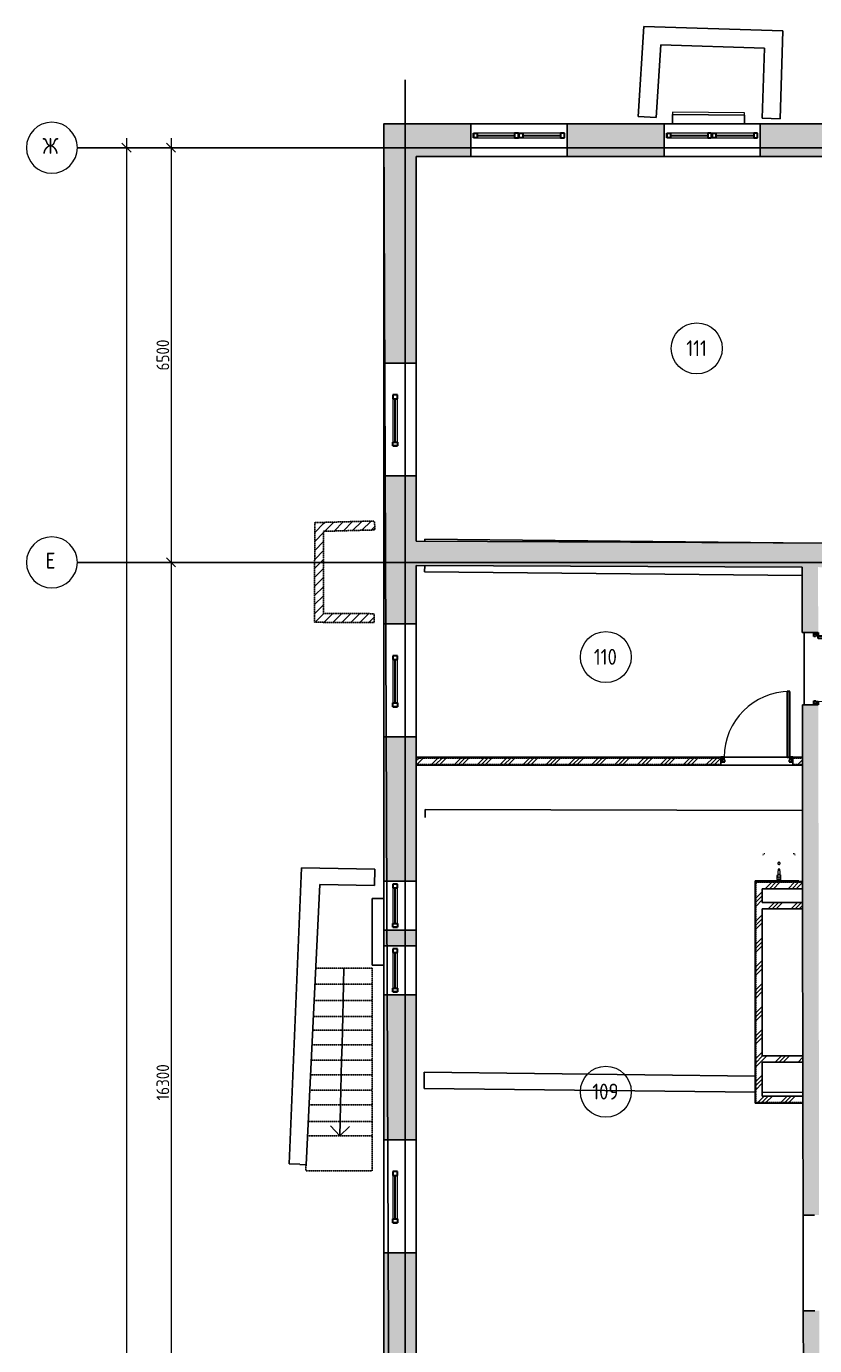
# Model space of a CAD drawing. Header units: millimetres. Extents: x -99936 to 523262, y -63190 to 327013.
# Drawn here: x -11886 to 482, y 24580 to 45259 of the extents above; entities that cross this region are included whole.
import ezdxf

# ---------------------------------------------------------------- set-up
doc = ezdxf.new("R2010")
doc.units = ezdxf.units.MM
for name, pattern in [('ADSK_Линия сетки', [25, 20, -2.5, 0, -2.5]), ('ADSK_Сверху', [4.5, 3, -1.5]), ('ADSK_Снесено', [4.5, 3, -1.5])]:
    doc.linetypes.add(name, pattern=pattern)
for name, color, linetype, lineweight, true_color in [('_ Окна', 5, 'Continuous', 30, 0x0000ff), ('Линии', 7, 'Continuous', 9, 0x00a600), ('Стены внутренние', 5, 'Continuous', 18, 0x0000ff), ('Стены наружные', 1, 'ADSK_Снесено', 18, 0xff0000)]:
    doc.layers.add(name, color=color, linetype=linetype, lineweight=lineweight, true_color=true_color)
for name, color, linetype, lineweight in [('Двери', 251, 'Continuous', 18), ('Лестницы', 7, 'Continuous', 18), ('Марки помещений', 7, 'Continuous', 20), ('Окна', 251, 'Continuous', 18), ('Оси', 7, 'Continuous', 9), ('Перекрытие', 7, 'Continuous', 18), ('Сантехника', 251, 'Continuous', 18), ('Стрелки вверх', 7, 'Continuous', 18)]:
    doc.layers.add(name, color=color, linetype=linetype, lineweight=lineweight)
doc.styles.add('GOST Common_1', font='GOST Common_0.ttf', dxfattribs={"width": 0.9, "height": 200})
doc.styles.add('GOST Common_2', font='GOST Common_0.ttf', dxfattribs={"width": 0.9, "height": 250})
doc.styles.add('ISOCPEUR', font='isocpeur.ttf', dxfattribs={"height": 250})
doc.dimstyles.new('ADSK_Основной_2_мм_Округление_до_1_мм', dxfattribs={"dimscale": 304.8, "dimtxt": 201.142999, "dimasz": 0.463911, "dimexe": 0.492126, "dimexo": 0.492126, "dimgap": 0.098425, "dimtad": 1, "dimdec": 0, "dimdsep": 46, "dimtxsty": 'GOST Common_1', "dimblk1": 'OBLIQUE', "dimblk2": 'OBLIQUE', "dimsah": 1, "dimcen": 0.09, "dimdle": 0.492126, "dimazin": 2, "dimtfac": 1, "dimtdec": 4, "dimtix": 1, "dimtmove": 0, "dimatfit": 3, "dimfxl": 1, "dimtvp": 1, "dimtolj": 1, "dimtzin": 0, "dimlwd": 20, "dimlwe": 20, "dimarcsym": 2})
pattern_1 = [(45, (0, 0), (-70.71068, 70.71068), [])]
pattern_2 = [(45, (0, 0), (-179.6051, 179.6051), []), (45, (63.5, 0), (0, 359.2102), []), (45, (-63.5, 0), (0, 359.2102), [])]

# ---------------------------------------------------------------- blocks, each defined once
blk = doc.blocks.new('AC_Окно_1Створка - 1131_5х1445h-807733-01 План 1-го этажа маркировочный')
at = {"layer": 'Линии', "color": 8, "lineweight": 18, "true_color": 0x808080}
for p, q in [((528, 444), (-604, 444)), ((-604, 444), (-604, 409)), ((528, 409), (528, 444))]:
    blk.add_line(p, q, dxfattribs=at)
blk = doc.blocks.new('Витраж-тент со смещением вовне - 60мм 30 сдвиг-1466943-01 План 1-го этажа маркировочный')
at = {"layer": '_ Окна'}
for p, q in [((-400, 25), (-400, -45)), ((-400, 25), (-340, 25)), ((-400, -45), (-400, 25)), ((-340, 25), (-340, -45)), ((400, 25), (340, 25)), ((340, 25), (340, -45)), ((400, -45), (400, 25)), ((400, -45), (400, 25)), ((-340, -45), (-400, -45)), ((-340, -10), (340, -10)), ((340, -45), (400, -45))]:
    blk.add_line(p, q, dxfattribs=at)
at = {"layer": 'Окна'}
for p, q in [((340, 25), (-340, 25)), ((-340, -45), (340, -45))]:
    blk.add_line(p, q, dxfattribs=at)
blk = doc.blocks.new('Витраж-тент со смещением вовне - 60мм 30 сдвиг-1466944-01 План 1-го этажа маркировочный')
at = {"layer": '_ Окна'}
for p, q in [((-339, 25), (-339, -45)), ((-339, 25), (-279, 25)), ((-339, -45), (-339, 25)), ((-279, 25), (-279, -45)), ((339, 25), (279, 25)), ((279, 25), (279, -45)), ((339, -45), (339, 25)), ((339, -45), (339, 25)), ((-279, -45), (-339, -45)), ((-279, -10), (279, -10)), ((279, -45), (339, -45))]:
    blk.add_line(p, q, dxfattribs=at)
at = {"layer": 'Окна'}
for p, q in [((279, 25), (-279, 25)), ((-279, -45), (279, -45))]:
    blk.add_line(p, q, dxfattribs=at)
blk = doc.blocks.new('Витраж-тент со смещением вовне - 60мм 34 сдвиг-2061971-01 План 1-го этажа маркировочный')
at = {"layer": '_ Окна'}
for p, q in [((-352, 25), (-352, -45)), ((-352, 25), (-292, 25)), ((-352, -45), (-352, 25)), ((-292, 25), (-292, -45)), ((352, 25), (292, 25)), ((292, 25), (292, -45)), ((352, -45), (352, 25)), ((352, -45), (352, 25)), ((-292, -45), (-352, -45)), ((-292, -10), (292, -10)), ((292, -45), (352, -45))]:
    blk.add_line(p, q, dxfattribs=at)
at = {"layer": 'Окна'}
for p, q in [((292, 25), (-292, 25)), ((-292, -45), (292, -45))]:
    blk.add_line(p, q, dxfattribs=at)
blk = doc.blocks.new('Витраж-тент со смещением вовне - 60мм 34 сдвиг-2061973-01 План 1-го этажа маркировочный')
at = {"layer": '_ Окна'}
for p, q in [((-357, 25), (-357, -45)), ((-357, 25), (-297, 25)), ((-357, -45), (-357, 25)), ((-297, 25), (-297, -45)), ((357, 25), (297, 25)), ((297, 25), (297, -45)), ((357, -45), (357, 25)), ((357, -45), (357, 25)), ((-297, -45), (-357, -45)), ((-297, -10), (297, -10)), ((297, -45), (357, -45))]:
    blk.add_line(p, q, dxfattribs=at)
at = {"layer": 'Окна'}
for p, q in [((297, 25), (-297, 25)), ((-297, -45), (297, -45))]:
    blk.add_line(p, q, dxfattribs=at)
blk = doc.blocks.new('AC_Дверь_Однопольная - Д-12п 1130х2200h-1983137-01 План 1-го этажа маркировочный')
at = {"layer": 'Двери', "lineweight": 30}
for p, q in [((-515, 1155), (-475, 1155)), ((-515, 125), (-515, 1155)), ((-475, 1155), (-475, 125)), ((-565, 125), (-545, 125)), ((-565, 55), (-565, 125)), ((-545, 55), (-565, 55)), ((-545, 125), (-515, 125)), ((-545, 55), (-545, 125)), ((-545, 125), (-545, 55)), ((-505, 55), (-545, 55)), ((-475, 125), (-515, 125)), ((-515, 125), (-515, 85)), ((-515, 85), (-505, 85)), ((-505, 85), (-505, 55)), ((505, 85), (515, 85)), ((505, 55), (505, 85)), ((545, 55), (505, 55)), ((515, 125), (545, 125)), ((515, 85), (515, 125)), ((545, 125), (545, 55)), ((545, 125), (565, 125)), ((545, 55), (545, 125)), ((565, 55), (545, 55)), ((565, 125), (565, 55))]:
    blk.add_line(p, q, dxfattribs=at)
at = {"layer": 'Двери'}
blk.add_arc((-515, 125), 1030, 0, 90, dxfattribs=at)
blk = doc.blocks.new('AC_Дверь_Однопольная - Д-12л 1130х2200h-1983215-01 План 1-го этажа маркировочный')
at = {"layer": 'Двери', "lineweight": 30}
for p, q in [((515, 1092), (475, 1092)), ((475, 1092), (475, 62)), ((515, 62), (515, 1092)), ((-545, 62), (-565, 62)), ((-565, 62), (-565, -8)), ((-515, 62), (-545, 62)), ((-545, 62), (-545, -8)), ((-545, -8), (-545, 62)), ((-515, 22), (-515, 62)), ((-505, 22), (-515, 22)), ((-505, -8), (-505, 22)), ((475, 62), (515, 62)), ((515, 22), (505, 22)), ((505, 22), (505, -8)), ((545, 62), (515, 62)), ((515, 62), (515, 22)), ((545, -8), (545, 62)), ((565, 62), (545, 62)), ((545, 62), (545, -8)), ((565, -8), (565, 62)), ((-565, -8), (-545, -8)), ((-545, -8), (-505, -8)), ((505, -8), (545, -8)), ((545, -8), (565, -8))]:
    blk.add_line(p, q, dxfattribs=at)
at = {"layer": 'Двери'}
blk.add_arc((515, 62), 1030, 90, 180, dxfattribs=at)
blk = doc.blocks.new('Parametric_Porcelain_bathroom_sink_20774 - 500х430мм-2098798-01 План 1-го этажа маркировочный')
at = {"layer": 'Сантехника'}
for p, q in [((-114, 381), (-113, 381)), ((368, 377), (369, 376)), ((93, 39), (93, -21)), ((110, 41), (95, 41)), ((110, 137), (140, 137)), ((110, 137), (110, 114)), ((140, 137), (110, 137)), ((110, 54), (110, 114)), ((110, 19), (110, 54)), ((140, 54), (110, 54)), ((110, -1), (110, 19)), ((140, 114), (140, 137)), ((140, 114), (140, 54)), ((140, 54), (140, 19)), ((155, 41), (140, 41)), ((140, 19), (140, -1)), ((156, -21), (156, 39)), ((95, -22), (155, -22)), ((140, -1), (110, -1))]:
    blk.add_line(p, q, dxfattribs=at)
at = {"layer": 'Сантехника', "flags": 128}
for points in [[(-125, 358), (-125, 359), (-125, 360), (-125, 361), (-125, 362), (-124, 363), (-124, 365)], [(-123, 367), (-123, 368), (-123, 369), (-122, 370), (-122, 371)], [(-120, 373), (-120, 374), (-119, 375), (-118, 376), (-118, 377)], [(-108, 385), (-107, 385), (-106, 385), (-105, 386)], [(-102, 387), (-101, 387), (-100, 387), (-99, 387), (-98, 387), (-97, 387), (-95, 387), (-95, 387)], [(345, 387), (346, 387), (347, 387), (349, 387), (350, 387), (351, 387), (352, 387)], [(354, 386), (356, 386), (357, 385), (358, 385), (359, 384)], [(361, 383), (362, 382), (363, 382), (364, 381), (365, 380)], [(372, 371), (373, 369), (373, 368), (373, 367)], [(374, 365), (374, 364), (375, 363), (375, 361), (375, 360), (375, 359), (375, 358), (375, 358)]]:
    blk.add_lwpolyline(points, dxfattribs=at)
at = {"layer": 'Сантехника'}
for centre, radius, start, end in [((125, 230), 20, 0, 180), ((125, 230), 20, 180, 360), ((125, 230), 18.2, 165.1578, 180), ((125, 230), 18.2, 180, 191.3408), ((125, 230), 16.3, 175.3673, 180), ((125, 230), 16.3, 175.3673, 180), ((125, 230), 16.3, 180, 198.6206), ((125, 230), 16.3, 180, 198.6206), ((125, 230), 18.2, 208.9833, 219.7338), ((125, 230), 18.2, 95.8453, 146.6627), ((125, 230), 16.3, 216.8749, 225), ((125, 230), 16.3, 216.8749, 225), ((125, 230), 18.2, 225, 229.4056), ((125, 230), 18.2, 232.7593, 242.7191), ((125, 230), 18.2, 265.131, 274.1833), ((125, 230), 18.2, 85.131, 94.1833), ((125, 230), 18.2, 275.8453, 326.6627), ((125, 230), 18.2, 52.7593, 62.7191), ((125, 230), 16.3, 36.8749, 45), ((125, 230), 16.3, 36.8749, 45), ((125, 230), 18.2, 45, 49.4056), ((125, 230), 18.2, 28.9833, 39.7338), ((125, 230), 16.3, 0, 18.6206), ((125, 230), 16.3, 0, 18.6206), ((125, 230), 16.3, 355.3673, 360), ((125, 230), 16.3, 355.3673, 360), ((125, 230), 18.2, 0, 11.3408), ((125, 230), 18.2, 345.1578, 360), ((95, 39), 1.87, 90, 180), ((95, 39), 1.87, 120, 150), ((95, 39), 1.87, 120, 150), ((95, 39), 1.87, 120, 150), ((155, 39), 1.87, 0, 90), ((155, 39), 1.87, 30, 60), ((155, 39), 1.87, 30, 60), ((155, 39), 1.87, 30, 60), ((95, -21), 1.49, 180, 270), ((155, -21), 1.49, 270, 360)]:
    blk.add_arc(centre, radius, start, end, dxfattribs=at)
blk = doc.blocks.new('Ось сетки - Круг_Ø8 мм-6577-01 План 1-го этажа маркировочный')
at = {"layer": 'Оси', "lineweight": 20}
for start, end in [(360, 180), (180, 360)]:
    blk.add_arc((0, 0), 4, start, end, dxfattribs=at)
blk = doc.blocks.new('ADSK_Марка_Помещение_ОдноЗначение - Номер-247393-01 План 1-го этажа маркировочный')
at = {"layer": 'Марки помещений'}
blk.add_circle((0, 0), 4, dxfattribs=at)
blk = doc.blocks.new('_Oblique')
at = {"color": 0, "linetype": 'ByBlock', "lineweight": -2}
blk.add_line((-0.5, -0.5), (0.5, 0.5), dxfattribs=at)
blk = doc.blocks.new('DIMBLOCK13-01 План 1-го этажа маркировочный')
at = {"color": 0, "lineweight": 20, "transparency": 16777216}
for p, q in [((-9615, 43507), (-9615, 36707)), ((-9665, 43357), (-9765, 43357)), ((-9665, 36857), (-9765, 36857))]:
    blk.add_line(p, q, dxfattribs=at)
at = {"layer": 'Defpoints', "color": 0, "transparency": 16777216}
for p in [(-9515, 43357), (-9615, 36857), (-9515, 36857)]:
    blk.add_point(p, dxfattribs=at)
at = {"color": 0, "lineweight": 20, "transparency": 16777216, "xscale": 141.4, "yscale": 141.4, "zscale": 141.4}
for p, rotation in [((-9615, 43357), 90), ((-9615, 36857), 270)]:
    blk.add_blockref('_Oblique', p, dxfattribs=dict(at, rotation=rotation))
at = {"color": 0, "lineweight": 25, "transparency": 16777216, "insert": (-9745, 40107), "char_height": 200, "width": 605.47, "attachment_point": 5, "rotation": 90, "style": 'GOST Common_1'}
blk.add_mtext('\\A1;6500', dxfattribs=at)
blk = doc.blocks.new('DIMBLOCK14-01 План 1-го этажа маркировочный')
at = {"color": 0, "lineweight": 20, "transparency": 16777216}
for p, q in [((-9665, 36857), (-9765, 36857)), ((-9615, 37007), (-9615, 20407)), ((-9665, 20557), (-9765, 20557))]:
    blk.add_line(p, q, dxfattribs=at)
at = {"layer": 'Defpoints', "color": 0, "transparency": 16777216}
for p in [(-9515, 36857), (-9615, 20557), (-9515, 20557)]:
    blk.add_point(p, dxfattribs=at)
at = {"color": 0, "lineweight": 20, "transparency": 16777216, "xscale": 141.4, "yscale": 141.4, "zscale": 141.4}
for p, rotation in [((-9615, 36857), 90), ((-9615, 20557), 270)]:
    blk.add_blockref('_Oblique', p, dxfattribs=dict(at, rotation=rotation))
at = {"color": 0, "lineweight": 25, "transparency": 16777216, "insert": (-9745, 28707), "char_height": 200, "width": 711.84, "attachment_point": 5, "rotation": 90, "style": 'GOST Common_1'}
blk.add_mtext('\\A1;16300', dxfattribs=at)
blk = doc.blocks.new('DIMBLOCK20-01 План 1-го этажа маркировочный')
at = {"color": 0, "lineweight": 20, "transparency": 16777216}
for p, q in [((-10315, 43507), (-10315, -1993)), ((-10365, 43357), (-10465, 43357)), ((-10365, -1843), (-10465, -1843))]:
    blk.add_line(p, q, dxfattribs=at)
at = {"layer": 'Defpoints', "color": 0, "transparency": 16777216}
for p in [(-10215, 43357), (-10315, -1843), (-10215, -1843)]:
    blk.add_point(p, dxfattribs=at)
at = {"color": 0, "lineweight": 20, "transparency": 16777216, "xscale": 141.4, "yscale": 141.4, "zscale": 141.4}
for p, rotation in [((-10315, 43357), 90), ((-10315, -1843), 270)]:
    blk.add_blockref('_Oblique', p, dxfattribs=dict(at, rotation=rotation))
at = {"color": 0, "lineweight": 25, "transparency": 16777216, "insert": (-10445, 20757), "char_height": 200, "width": 777.3, "attachment_point": 5, "rotation": 90, "style": 'GOST Common_1'}
blk.add_mtext('\\A1;45200', dxfattribs=at)

msp = doc.modelspace()

# ---------------------------------------------------------------- hatches: boundary and pattern name
at = {"layer": 'Стены внутренние', "lineweight": 25, "true_color": 0x636466}
h = msp.add_hatch(color=251, dxfattribs=at)
h.paths.add_polyline_path([(3433.499, 36768.868), (3433.499, 37148.871), (2576.14, 37152.72), (2574.748, 36772.724), (3276.481, 36769.572)])
h.paths.add_polyline_path([(1074.449, 36779.458), (1076.155, 37159.455), (-5768.751, 37190.185), (-5768.751, 36810.181), (1047.013, 36779.582)])
h = msp.add_hatch(color=251, dxfattribs=at)
h.paths.add_polyline_path([(559.91, 20920.991), (559.061, 22167.832), (309.061, 22167.448), (310.979, 20920.991), (559.061, 20920.991)])
h.paths.add_polyline_path([(306.967, 23528.578), (556.967, 23528.963), (554.511, 25125.602), (304.511, 25125.218), (306.939, 23546.788)])
h.paths.add_polyline_path([(302.203, 26625.216), (552.203, 26625.601), (539.896, 34625.559), (289.897, 34625.175), (301.473, 27100.047)])
h.paths.add_polyline_path([(288.158, 35755.173), (538.158, 35755.558), (536.579, 36781.873), (286.579, 36781.873), (287.99, 35864.502)])
h = msp.add_hatch(dxfattribs=at)
h.set_pattern_fill('FP_3', color=251, style=0, pattern_type=2)
h.set_pattern_definition(pattern_2)
h.paths.add_polyline_path([(-987.538, 33689.288), (-987.538, 33789.288), (-5768.751, 33789.288), (-5768.751, 33689.288), (-1182.455, 33689.288)])
h.paths.add_polyline_path([(289.897, 33689.288), (291.336, 33689.288), (291.182, 33789.288), (142.462, 33789.288), (142.462, 33689.288)])
h = msp.add_hatch(dxfattribs=at)
h.set_pattern_fill('FP_1', color=251, style=0, pattern_type=2)
h.set_pattern_definition(pattern_1)
h.paths.add_polyline_path([(-341.09, 31851.585), (232.898, 31851.585), (232.898, 31857.585), (-453.09, 31857.585), (-453.09, 31851.585), (-346.404, 31851.585)])
h = msp.add_hatch(dxfattribs=at)
h.set_pattern_fill('FP_3', color=251, style=0, pattern_type=2)
h.set_pattern_definition(pattern_2)
h.paths.add_polyline_path([(-441.09, 28491.788), (-341.09, 28491.788), (-341.09, 31841.585), (-441.09, 31841.585), (-441.09, 28544.028)])
h = msp.add_hatch(dxfattribs=at)
h.set_pattern_fill('FP_3', color=251, style=0, pattern_type=2)
h.set_pattern_definition(pattern_2)
h.paths.add_polyline_path([(289.897, 31741.585), (294.333, 31741.585), (294.179, 31841.585), (-341.09, 31841.585), (-341.09, 31741.585), (157.213, 31741.585)])
h = msp.add_hatch(dxfattribs=at)
h.set_pattern_fill('FP_3', color=251, style=0, pattern_type=2)
h.set_pattern_definition(pattern_2)
h.paths.add_polyline_path([(294.817, 31426.752), (294.663, 31526.752), (-341.09, 31526.752), (-341.09, 31426.752), (289.897, 31426.752)])
h = msp.add_hatch(dxfattribs=at)
h.set_pattern_fill('FP_3', color=251, style=0, pattern_type=2)
h.set_pattern_definition(pattern_2)
h.paths.add_polyline_path([(298.517, 29021.585), (298.363, 29121.585), (-341.09, 29121.585), (-341.09, 29021.585), (289.897, 29021.585)])
h = msp.add_hatch(dxfattribs=at)
h.set_pattern_fill('FP_3', color=251, style=0, pattern_type=2)
h.set_pattern_definition(pattern_2)
h.paths.add_polyline_path([(289.897, 28391.788), (299.486, 28391.788), (299.332, 28491.788), (-441.09, 28491.788), (-441.09, 28391.788), (-39.14, 28391.788)])
at = {"layer": 'Стены наружные', "linetype": 'Continuous', "lineweight": 25, "true_color": 0x636466}
h = msp.add_hatch(color=251, dxfattribs=at)
h.paths.add_polyline_path([(3433.499, 43218.869), (3433.499, 43728.869), (2619.639, 43728.869), (2619.639, 43218.869)])
h.paths.add_polyline_path([(365.271, 43218.869), (1109.639, 43218.869), (1109.639, 43728.869), (-371.398, 43728.869), (-371.398, 43218.869), (311.552, 43218.869)])
h.paths.add_polyline_path([(-2624.76, 43218.869), (-1881.398, 43218.869), (-1881.398, 43728.869), (-3402.397, 43728.869), (-3402.397, 43218.869), (-2625.561, 43218.869)])
h.paths.add_polyline_path([(-4912.397, 43218.869), (-4912.397, 43728.869), (-6278.751, 43728.869), (-6278.751, 43218.869), (-5768.751, 43218.869)])
h = msp.add_hatch(color=251, dxfattribs=at)
h.paths.add_polyline_path([(-5946.084, 20920.991), (-5768.751, 20920.991), (-5768.751, 22851.822), (-6278.751, 22851.822), (-6278.751, 20920.991), (-6141.042, 20920.991)])
h.paths.add_polyline_path([(-5932.608, 23821.822), (-5768.751, 23821.822), (-5768.751, 26036.347), (-6278.751, 26036.347), (-6278.751, 23821.822), (-6208.751, 23821.822)])
h.paths.add_polyline_path([(-6278.751, 27806.347), (-5768.751, 27806.347), (-5768.751, 30076.539), (-6278.751, 30076.539), (-6278.751, 28693.584)])
h.paths.add_polyline_path([(-5768.751, 30846.539), (-5768.751, 31090.202), (-6278.751, 31090.202), (-6278.751, 30846.539), (-5836.167, 30846.539)])
h.paths.add_polyline_path([(-5842.159, 31860.202), (-5768.751, 31860.202), (-5768.751, 34123.029), (-6278.751, 34123.029), (-6278.751, 31860.202)])
h.paths.add_polyline_path([(-5831.365, 35893.029), (-5768.751, 35893.029), (-5768.751, 38211.173), (-6278.751, 38211.173), (-6278.751, 35893.029)])
h.paths.add_polyline_path([(-5768.751, 39981.173), (-5768.751, 43218.869), (-6278.751, 43218.869), (-6278.751, 39981.173), (-5822.257, 39981.173)])
at = {"layer": 'Стены наружные', "lineweight": 25, "true_color": 0x636466}
h = msp.add_hatch(dxfattribs=at)
h.set_pattern_fill('FP_1', color=251, style=0, pattern_type=2)
h.set_pattern_definition(pattern_1)
h.paths.add_polyline_path([(-7223.612, 36057.018), (-7222.015, 37484.049), (-7361.846, 37480.327), (-7363.611, 36057.804)])
h = msp.add_hatch(dxfattribs=at)
h.set_pattern_fill('FP_1', color=251, style=0, pattern_type=2)
h.set_pattern_definition(pattern_1)
h.paths.add_polyline_path([(-7222.015, 37343.999), (-6418.932, 37365.378), (-6422.658, 37505.328), (-7221.841, 37484.054)])
h = msp.add_hatch(dxfattribs=at)
h.set_pattern_fill('FP_1', color=251, style=0, pattern_type=2)
h.set_pattern_definition(pattern_1)
h.paths.add_polyline_path([(-6428.642, 35912.553), (-6428.642, 36052.555), (-7363.611, 36057.018), (-7363.611, 35917.802), (-7222.015, 35917.007)])

# ---------------------------------------------------------------- linework, layer by layer
at = {"linetype": 'ADSK_Линия сетки', "lineweight": 25}
for p, q in [((-5940.09, -4984.787), (-5940.09, 44421.852)), ((-11086.225, 43356.788), (57141.718, 43356.788)), ((-11086.225, 36856.788), (57141.718, 36856.788))]:
    msp.add_line(p, q, dxfattribs=at)
at = {"color": 251, "lineweight": 25, "true_color": 0x636466}
msp.add_lwpolyline([(290.499, 8529.252), (-6141.042, 8529.252), (-6278.751, 43728.869), (3943.499, 43728.869), (3943.499, 20918.632), (3330.095, 20918.632), (3381.633, 13081.218)], dxfattribs=at)
at = {"layer": 'Лестницы', "color": 251, "linetype": 'ADSK_Снесено', "lineweight": 25, "true_color": 0x636466}
for p, q in [((-6462.426, 30495.632), (-7344.267, 30495.632)), ((-6462.426, 30495.632), (-7344.267, 30495.632)), ((-6462.426, 30495.632), (-6462.426, 30243.632)), ((-6462.426, 30243.632), (-7356.823, 30243.632)), ((-6462.426, 30243.632), (-7356.823, 30243.632)), ((-6462.426, 30243.632), (-6462.426, 29991.632)), ((-6462.426, 29991.632), (-7369.379, 29991.632)), ((-6462.426, 29991.632), (-7369.379, 29991.632)), ((-6462.426, 29991.632), (-6462.426, 29739.632)), ((-6462.426, 29739.632), (-7381.934, 29739.632)), ((-6462.426, 29739.632), (-7381.934, 29739.632)), ((-6462.426, 29739.632), (-6462.426, 29526.632)), ((-6462.426, 29526.632), (-7392.547, 29526.632)), ((-6462.426, 29526.632), (-7392.547, 29526.632)), ((-6462.426, 29526.632), (-6462.426, 29295.632)), ((-6462.426, 29295.632), (-7404.056, 29295.632)), ((-6462.426, 29295.632), (-7404.056, 29295.632)), ((-6462.426, 29295.632), (-6462.426, 29052.632)), ((-6462.426, 29052.632), (-7416.163, 29052.632)), ((-6462.426, 29052.632), (-7416.163, 29052.632)), ((-6462.426, 29052.632), (-6462.426, 28824.632)), ((-6462.426, 28824.632), (-7427.523, 28824.632)), ((-6462.426, 28824.632), (-7427.523, 28824.632)), ((-6462.426, 28824.632), (-6462.426, 28584.632)), ((-6462.426, 28584.632), (-7439.481, 28584.632)), ((-6462.426, 28584.632), (-7439.481, 28584.632)), ((-6462.426, 28584.632), (-6462.426, 28353.632)), ((-6462.426, 28353.632), (-7450.99, 28353.632)), ((-6462.426, 28353.632), (-7450.99, 28353.632)), ((-6462.426, 28353.632), (-6462.426, 28094.632)), ((-6462.426, 28094.632), (-7463.895, 28094.632)), ((-6462.426, 28094.632), (-7463.895, 28094.632)), ((-6462.426, 28094.632), (-6462.426, 27869.632)), ((-6462.426, 27869.632), (-7475.105, 27869.632))]:
    msp.add_line(p, q, dxfattribs=at)
at = {"layer": 'Линии', "color": 251, "lineweight": 25, "true_color": 0x636466}
for p, q in [((-2288.103, 43845.73), (-2199.384, 45258.586)), ((-2199.384, 45258.586), (-15.463, 45189.462)), ((-15.463, 45189.462), (-58.945, 43810.165)), ((-1931.945, 44969.981), (-2003.663, 43827.869)), ((-304.146, 44918.459), (-1931.945, 44969.981)), ((-338.806, 43818.987), (-304.146, 44918.459)), ((-2288.103, 43845.73), (-2003.663, 43827.869)), ((-1748.234, 43877.468), (-1749.396, 43728.869)), ((-1748.234, 43877.468), (-616.769, 43868.622)), ((-616.769, 43868.622), (-617.861, 43728.869)), ((-58.945, 43810.165), (-338.806, 43818.987)), ((-5632.86, 37189.575), (-5632.574, 37219.017)), ((-5632.574, 37219.017), (-10.455, 37164.333)), ((-5637.534, 36709.041), (-5636.556, 36809.588)), ((286.779, 36651.418), (-5637.534, 36709.041)), ((317.469, 34625.217), (317.469, 35755.219)), ((-5630.662, 32856.356), (-5630.352, 32981.356)), ((-5630.352, 32981.356), (292.448, 32966.681)), ((-7760.7, 27429.016), (-7569.166, 32067.251)), ((-7569.166, 32067.251), (-6417.359, 32047.33)), ((-6417.359, 32047.33), (-6421.769, 31792.368)), ((-7278.92, 31807.193), (-7497.711, 27415.913)), ((-6421.769, 31792.368), (-7278.92, 31807.193)), ((-6462.426, 30542.128), (-6462.426, 31587)), ((-6462.426, 31587), (-6278.751, 31587)), ((-6462.426, 30542.128), (-6278.751, 30542.128)), ((-5644.644, 28610.429), (-5641.911, 28865.415)), ((-5641.911, 28865.415), (-453.09, 28805.487)), ((-453.09, 28554.773), (-5644.644, 28610.429)), ((299.247, 28546.708), (-341.09, 28553.572)), ((-7760.7, 27429.016), (-7597.518, 27422.277)), ((-7597.587, 27420.889), (-7597.518, 27422.277)), ((-7497.711, 27415.913), (-7597.587, 27420.889))]:
    msp.add_line(p, q, dxfattribs=at)
at = {"layer": 'Перекрытие', "color": 251, "linetype": 'ADSK_Снесено', "lineweight": 25, "true_color": 0x636466}
for p, q in [((-6462.426, 27869.632), (-7475.105, 27869.632)), ((-6462.426, 27321.632), (-6462.426, 27869.632)), ((-7497.711, 27415.913), (-7502.409, 27321.632)), ((-7502.409, 27321.632), (-6462.426, 27321.632))]:
    msp.add_line(p, q, dxfattribs=at)
at = {"layer": 'Стены внутренние', "color": 251, "lineweight": 25, "true_color": 0x636466}
for p, q in [((1076.155, 37159.455), (-5768.751, 37190.185)), ((-5768.751, 36810.181), (286.577, 36782.996)), ((286.577, 36782.996), (288.158, 35755.173)), ((288.158, 35755.173), (468.158, 35755.45)), ((469.896, 34625.452), (289.897, 34625.175)), ((289.897, 34625.175), (291.164, 33801.288)), ((-987.538, 33801.288), (-5768.751, 33801.288)), ((-5768.751, 33799.288), (-5768.751, 33679.288)), ((-987.538, 33677.288), (-987.538, 33731.288)), ((-937.538, 33801.288), (52.462, 33801.288)), ((291.164, 33801.288), (142.462, 33801.288)), ((142.462, 33731.288), (142.462, 33677.288)), ((291.352, 33679.288), (291.167, 33799.288)), ((-5768.751, 33677.288), (-987.538, 33677.288)), ((142.462, 33677.288), (-987.538, 33677.288)), ((142.462, 33677.288), (291.355, 33677.288)), ((291.355, 33677.288), (294.16, 31853.585)), ((232.898, 31866.585), (-453.09, 31866.585)), ((-453.09, 31866.585), (-453.09, 28379.788)), ((-341.09, 31853.585), (-453.09, 31853.585)), ((-453.09, 31851.585), (-341.09, 31851.585)), ((-341.09, 31851.585), (-341.09, 31853.585)), ((232.898, 31853.585), (232.898, 31866.585)), ((294.16, 31853.585), (232.898, 31853.585)), ((294.163, 31851.585), (299.501, 28381.788)), ((-341.09, 31526.752), (-341.09, 31741.585)), ((-341.09, 31741.585), (294.333, 31741.585)), ((294.663, 31526.752), (-341.09, 31526.752)), ((-341.09, 29121.585), (-341.09, 31426.752)), ((-341.09, 31426.752), (294.817, 31426.752)), ((298.363, 29121.585), (-341.09, 29121.585)), ((-341.09, 29021.585), (298.517, 29021.585)), ((-341.09, 28491.788), (-341.09, 29021.585)), ((-453.09, 28379.788), (299.504, 28379.788)), ((299.332, 28491.788), (-341.09, 28491.788)), ((299.504, 28379.788), (302.203, 26625.216)), ((302.203, 26625.216), (482.203, 26625.493)), ((304.511, 25125.218), (302.203, 26625.216)), ((484.511, 25125.495), (304.511, 25125.218)), ((304.511, 25125.218), (310.499, 21232.991))]:
    msp.add_line(p, q, dxfattribs=at)
at = {"layer": 'Стены внутренние', "color": 251, "linetype": 'ADSK_Сверху', "lineweight": 25, "true_color": 0x636466}
msp.add_line((-341.09, 29189.989), (-341.09, 29916.596), dxfattribs=at)
at = {"layer": 'Стены наружные', "color": 251, "linetype": 'Continuous', "lineweight": 25, "true_color": 0x636466}
for p, q in [((-4912.397, 43728.869), (-6278.751, 43728.869)), ((-6278.751, 43728.869), (-6278.751, 39981.173)), ((-4912.397, 43218.869), (-4912.397, 43728.869)), ((-4912.397, 43728.869), (-3402.397, 43728.869)), ((-1881.398, 43728.869), (-3402.397, 43728.869)), ((-3402.397, 43728.869), (-3402.397, 43218.869)), ((-1881.398, 43218.869), (-1881.398, 43728.869)), ((-1881.398, 43728.869), (-371.398, 43728.869)), ((1109.639, 43728.869), (-371.398, 43728.869)), ((-371.398, 43728.869), (-371.398, 43218.869)), ((-5768.751, 43218.869), (-4912.397, 43218.869)), ((-5768.751, 39981.173), (-5768.751, 43218.869)), ((-3402.397, 43218.869), (-4912.397, 43218.869)), ((-3402.397, 43218.869), (-1881.398, 43218.869)), ((-371.398, 43218.869), (-1881.398, 43218.869)), ((-371.398, 43218.869), (1109.639, 43218.869)), ((-6278.751, 39981.173), (-5768.751, 39981.173)), ((-6278.751, 38211.173), (-6278.751, 39981.173)), ((-5768.751, 39981.173), (-5768.751, 38211.173)), ((-6278.751, 38211.173), (-6278.751, 35893.029)), ((-5768.751, 38211.173), (-6278.751, 38211.173)), ((-5768.751, 37190.185), (-5768.751, 38211.173)), ((-5768.751, 35893.029), (-5768.751, 36810.181)), ((-6278.751, 35893.029), (-5768.751, 35893.029)), ((-6278.751, 34123.029), (-6278.751, 35893.029)), ((-5768.751, 35893.029), (-5768.751, 34123.029)), ((-6278.751, 34123.029), (-6278.751, 31860.202)), ((-5768.751, 34123.029), (-6278.751, 34123.029)), ((-5768.751, 33801.288), (-5768.751, 34123.029)), ((-5768.751, 31860.202), (-5768.751, 33677.288)), ((-6278.751, 31860.202), (-5768.751, 31860.202)), ((-6278.751, 31090.202), (-6278.751, 31860.202)), ((-5768.751, 31860.202), (-5768.751, 31090.202)), ((-6278.751, 31090.202), (-6278.751, 30846.539)), ((-5768.751, 31090.202), (-6278.751, 31090.202)), ((-5768.751, 30846.539), (-5768.751, 31090.202)), ((-6278.751, 30846.539), (-5768.751, 30846.539)), ((-6278.751, 30076.539), (-6278.751, 30846.539)), ((-5768.751, 30846.539), (-5768.751, 30076.539)), ((-6278.751, 30076.539), (-6278.751, 27806.347)), ((-5768.751, 30076.539), (-6278.751, 30076.539)), ((-5768.751, 27806.347), (-5768.751, 30076.539)), ((-6278.751, 27806.347), (-5768.751, 27806.347)), ((-6278.751, 26036.347), (-6278.751, 27806.347)), ((-5768.751, 27806.347), (-5768.751, 26036.347)), ((-6278.751, 26036.347), (-6278.751, 23821.822)), ((-5768.751, 26036.347), (-6278.751, 26036.347)), ((-5768.751, 23933.822), (-5768.751, 26036.347))]:
    msp.add_line(p, q, dxfattribs=at)
at = {"layer": 'Стены наружные', "color": 251, "lineweight": 25, "true_color": 0x636466}
for p, q in [((-7361.846, 37480.327), (-7363.785, 35917.803)), ((-6422.658, 37505.328), (-7361.846, 37480.327)), ((-6418.932, 37365.378), (-6422.658, 37505.328)), ((-7223.612, 36057.018), (-7222.015, 37343.999)), ((-7222.015, 37343.999), (-6418.932, 37365.378)), ((-6427.856, 36052.551), (-7223.612, 36057.018)), ((-6428.642, 35912.553), (-6427.856, 36052.551)), ((-7363.785, 35917.803), (-6428.642, 35912.553)), ((-5768.751, 33801.288), (-5768.751, 33799.288)), ((-987.538, 33799.288), (-5768.751, 33799.288)), ((-987.538, 33789.288), (-5768.751, 33789.288)), ((291.167, 33799.288), (142.462, 33799.288)), ((291.182, 33789.288), (142.462, 33789.288)), ((291.167, 33799.288), (291.164, 33801.288)), ((-987.538, 33689.288), (-5768.751, 33689.288)), ((-987.538, 33679.288), (-5768.751, 33679.288)), ((-5768.751, 33679.288), (-5768.751, 33677.288)), ((291.336, 33689.288), (142.462, 33689.288)), ((291.352, 33679.288), (142.462, 33679.288)), ((291.355, 33677.288), (291.352, 33679.288)), ((232.898, 31857.585), (-453.09, 31857.585)), ((-451.09, 31853.585), (-451.09, 28379.788)), ((-441.09, 31851.585), (-441.09, 31853.585)), ((-341.09, 31851.585), (294.163, 31851.585)), ((232.898, 31853.585), (232.898, 31851.585)), ((294.163, 31851.585), (294.16, 31853.585)), ((-441.09, 31841.585), (-441.09, 28391.788)), ((294.179, 31841.585), (-441.09, 31841.585)), ((-451.09, 28391.788), (-453.09, 28391.788)), ((-453.09, 28381.788), (299.501, 28381.788)), ((-441.09, 28391.788), (299.486, 28391.788)), ((299.504, 28379.788), (299.501, 28381.788))]:
    msp.add_line(p, q, dxfattribs=at)
at = {"layer": 'Стрелки вверх', "color": 251, "lineweight": 25, "true_color": 0x636466}
for p, q in [((-6903.347, 30495.632), (-6909.625, 30243.632)), ((-6909.625, 30243.632), (-6915.902, 29991.632)), ((-6915.902, 29991.632), (-6922.18, 29739.632)), ((-6922.18, 29739.632), (-6927.486, 29526.632)), ((-6927.486, 29526.632), (-6933.241, 29295.632)), ((-6933.241, 29295.632), (-6939.295, 29052.632)), ((-6939.295, 29052.632), (-6944.975, 28824.632)), ((-6944.975, 28824.632), (-6950.954, 28584.632)), ((-6950.954, 28584.632), (-6956.708, 28353.632)), ((-6956.708, 28353.632), (-6963.16, 28094.632)), ((-6968.766, 27869.632), (-7114.983, 28023.321)), ((-6963.16, 28094.632), (-6968.766, 27869.632)), ((-6968.766, 27869.632), (-6815.077, 28015.849))]:
    msp.add_line(p, q, dxfattribs=at)

# ---------------------------------------------------------------- block references
at = {"lineweight": 25, "xscale": 99.99999999999993, "yscale": 99.99999999999993, "zscale": 99.99999999999993, "rotation": 269.9999999999994}
for p in [(-11486.225, 43356.788), (-11486.225, 36856.788)]:
    msp.add_blockref('Ось сетки - Круг_Ø8 мм-6577-01 План 1-го этажа маркировочный', p, dxfattribs=at)
at = {"layer": '_ Окна', "color": 251, "lineweight": 25, "true_color": 0x636466}
for name, p in [('Витраж-тент со смещением вовне - 60мм 34 сдвиг-2061971-01 План 1-го этажа маркировочный', (-4518.397, 43558.869)), ('Витраж-тент со смещением вовне - 60мм 34 сдвиг-2061973-01 План 1-го этажа маркировочный', (-3801.397, 43558.869)), ('Витраж-тент со смещением вовне - 60мм 34 сдвиг-2061971-01 План 1-го этажа маркировочный', (-1487.398, 43558.869)), ('Витраж-тент со смещением вовне - 60мм 34 сдвиг-2061973-01 План 1-го этажа маркировочный', (-770.398, 43558.869))]:
    msp.add_blockref(name, p, dxfattribs=at)
at = {"layer": '_ Окна', "color": 251, "lineweight": 25, "true_color": 0x636466, "rotation": 89.99999999999993}
for name, p in [('Витраж-тент со смещением вовне - 60мм 30 сдвиг-1466943-01 План 1-го этажа маркировочный', (-6108.751, 39081.173)), ('Витраж-тент со смещением вовне - 60мм 30 сдвиг-1466943-01 План 1-го этажа маркировочный', (-6108.751, 34993.029)), ('Витраж-тент со смещением вовне - 60мм 30 сдвиг-1466944-01 План 1-го этажа маркировочный', (-6108.751, 31475.202)), ('Витраж-тент со смещением вовне - 60мм 30 сдвиг-1466944-01 План 1-го этажа маркировочный', (-6108.751, 30461.539)), ('Витраж-тент со смещением вовне - 60мм 30 сдвиг-1466943-01 План 1-го этажа маркировочный', (-6108.751, 26906.347))]:
    msp.add_blockref(name, p, dxfattribs=at)
at = {"layer": 'Двери', "color": 251, "lineweight": 25, "true_color": 0x636466, "rotation": 270.0881417659776}
msp.add_blockref('AC_Дверь_Однопольная - Д-12п 1130х2200h-1983137-01 План 1-го этажа маркировочный', (414.027, 35190.366), dxfattribs=at)
at = {"layer": 'Двери', "color": 251, "lineweight": 25, "true_color": 0x636466}
msp.add_blockref('AC_Дверь_Однопольная - Д-12л 1130х2200h-1983215-01 План 1-го этажа маркировочный', (-422.538, 33739.288), dxfattribs=at)
at = {"layer": 'Линии', "color": 251, "lineweight": 25, "true_color": 0x636466, "rotation": 359.5520430925584}
msp.add_blockref('AC_Окно_1Створка - 1131_5х1445h-807733-01 План 1-го этажа маркировочный', (-1147.6, 43463.708), dxfattribs=at)
at = {"layer": 'Марки помещений', "color": 251, "lineweight": 25, "true_color": 0x636466, "xscale": 99.99999999999993, "yscale": 99.99999999999993, "zscale": 99.99999999999993}
for p in [(-1366.802, 40211.565), (-2794.009, 35373.157), (-2794.009, 28558.856)]:
    msp.add_blockref('ADSK_Марка_Помещение_ОдноЗначение - Номер-247393-01 План 1-го этажа маркировочный', p, dxfattribs=at)
at = {"layer": 'Сантехника', "color": 251, "lineweight": 25, "true_color": 0x636466}
msp.add_blockref('Parametric_Porcelain_bathroom_sink_20774 - 500х430мм-2098798-01 План 1-го этажа маркировочный', (-202.102, 31909.085), dxfattribs=at)

# ---------------------------------------------------------------- texts
at = {"lineweight": 25, "char_height": 250, "attachment_point": 1, "style": 'ISOCPEUR'}
for s, insert, width in [('\\fGOST Common|b0|i0|c204|p34|;\\W.9;Ж', (-11632.398, 43509.375), 389.62012), ('\\fGOST Common|b0|i0|c204|p34|;\\W.9;Е', (-11584.698, 37009.375), 274.17712)]:
    msp.add_mtext(s, dxfattribs=dict(at, insert=insert, width=width))
at = {"layer": 'Марки помещений', "color": 251, "lineweight": 25, "true_color": 0x636466, "char_height": 250, "attachment_point": 1, "style": 'GOST Common_2'}
for s, insert, width in [('111', (-1531.51, 40339.29), 411.26569), ('110', (-2982.566, 35500.882), 468.98719), ('109', (-3006.416, 28686.581), 526.70869)]:
    msp.add_mtext(s, dxfattribs=dict(at, insert=insert, width=width))

# ---------------------------------------------------------------- dimensions: what is measured, and where the dimension line sits
at = {"lineweight": 25}
for base, p1, p2, override, picture, middle in [((-10315.209, -1843.212), (-10215.225, 43356.788), (-10215.225, -1843.212), {"dimpost": '<>', "dimfxl": 45200}, 'DIMBLOCK20-01 План 1-го этажа маркировочный', (-10445.209, 20756.788)), ((-9615.209, 36856.788), (-9515.225, 43356.788), (-9515.225, 36856.788), {"dimpost": '<>', "dimfxl": 6500}, 'DIMBLOCK13-01 План 1-го этажа маркировочный', (-9745.209, 40106.788)), ((-9615.209, 20556.788), (-9515.225, 36856.788), (-9515.225, 20556.788), {"dimpost": '<>', "dimfxl": 16300}, 'DIMBLOCK14-01 План 1-го этажа маркировочный', (-9745.209, 28706.788))]:
    dim = msp.add_linear_dim(base=base, p1=p1, p2=p2, angle=90, dimstyle='ADSK_Основной_2_мм_Округление_до_1_мм', override=override, dxfattribs=at)
    dim.commit()
    dim.dimension.update_dxf_attribs({"geometry": picture, "text_midpoint": middle})

doc.saveas('drawing.dxf')
